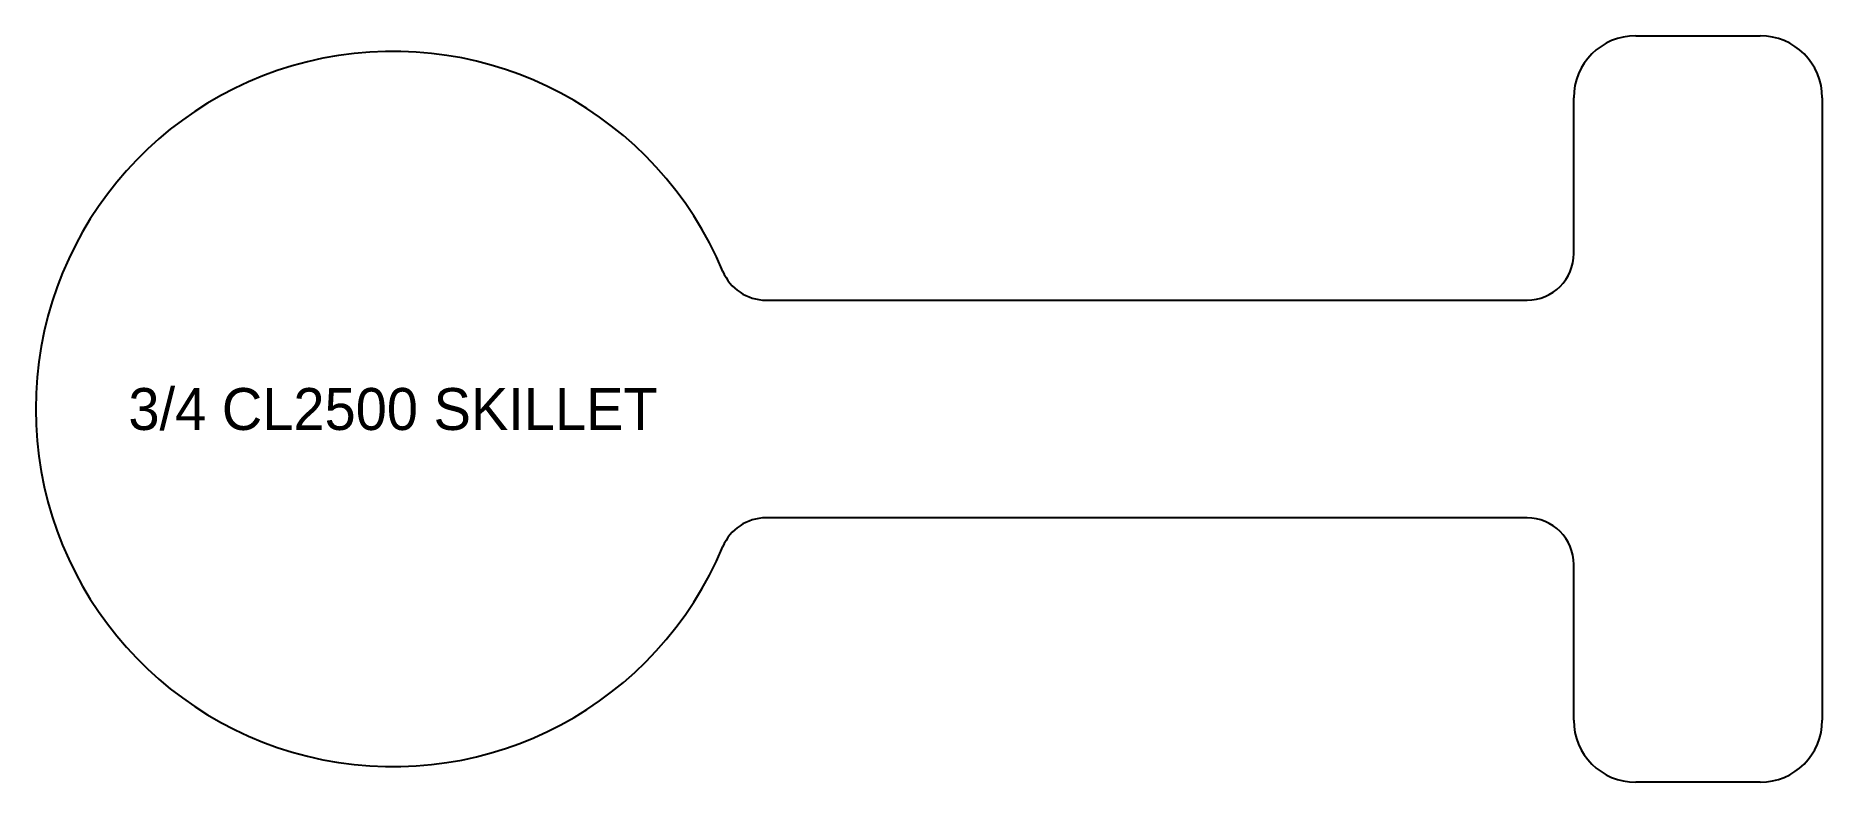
# Model space of a CAD drawing. Header units: inches. Extents: x -1.44 to 5.75, y -1.5 to 1.5.
import ezdxf
from ezdxf.enums import TextEntityAlignment as Align

# ---------------------------------------------------------------- set-up
doc = ezdxf.new("R2010")
doc.units = ezdxf.units.IN
doc.header["$MEASUREMENT"] = 0
doc.layers.add('CUT', color=7, linetype='CONTINUOUS')
doc.layers.add('ETCH', color=1, linetype='CONTINUOUS')

msp = doc.modelspace()

# ---------------------------------------------------------------- linework, layer by layer
at = {"layer": 'CUT'}
for p, q in [((5, 1.5), (5.5, 1.5)), ((4.75, 0.625), (4.75, 1.25)), ((5.75, 1.25), (5.75, -1.25)), ((1.5, 0.4375), (4.5625, 0.4375)), ((4.5625, -0.4375), (1.5, -0.4375)), ((4.75, -1.25), (4.75, -0.625)), ((5.5, -1.5), (5, -1.5))]:
    msp.add_line(p, q, dxfattribs=at)
for centre, radius, start, end in [((0, 0), 1.4375, 22.61987, 337.38013), ((5, 1.25), 0.25, 90, 180), ((5.5, 1.25), 0.25, 0, 90), ((4.5625, 0.625), 0.1875, 270, 0), ((1.5, 0.625), 0.1875, 202.61987, 270), ((1.5, -0.625), 0.1875, 90, 157.38013), ((4.5625, -0.625), 0.1875, 0, 90), ((5, -1.25), 0.25, 180, 270), ((5.5, -1.25), 0.25, 270, 0)]:
    msp.add_arc(centre, radius, start, end, dxfattribs=at)

# ---------------------------------------------------------------- texts
at = {"layer": 'ETCH'}
msp.add_text('3/4 CL2500 SKILLET', height=0.168496, dxfattribs=at).set_placement((0, 0), align=Align.MIDDLE_CENTER)

doc.saveas('drawing.dxf')
